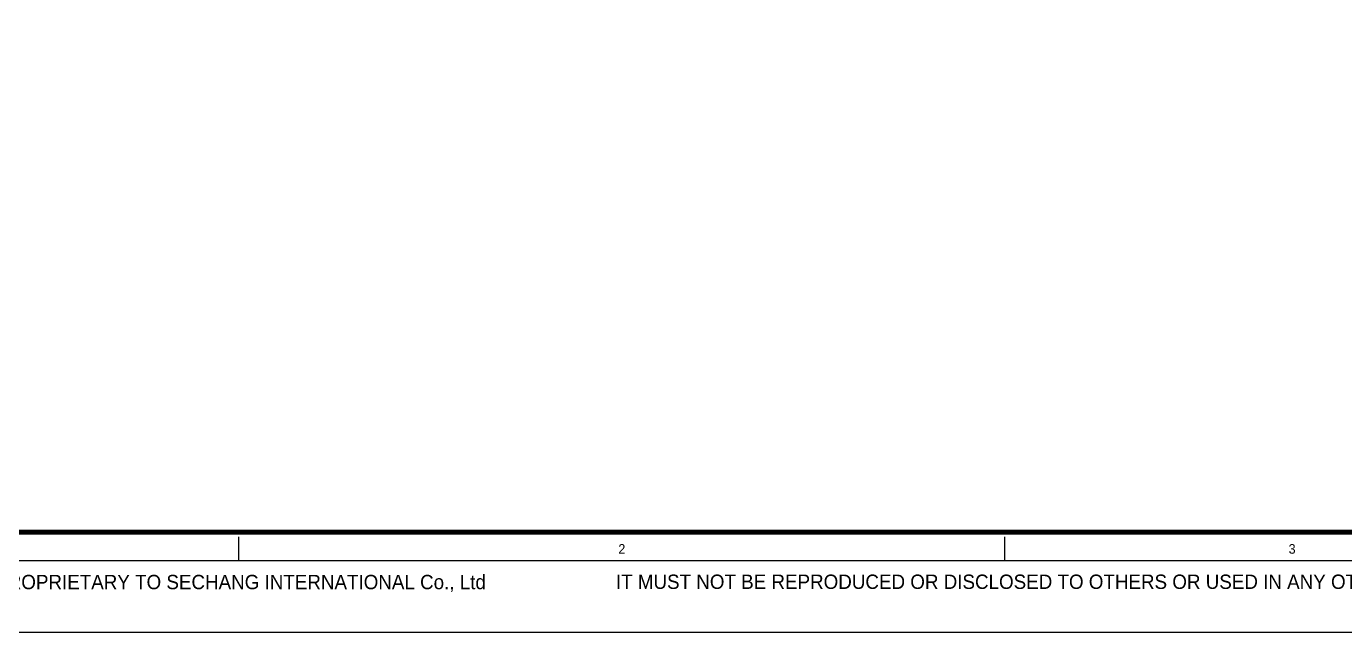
# Model space of a CAD drawing. Header units: inches. Extents: x 0 to 77285, y -118 to 40065.
# Drawn here: x 69341 to 70030, y 27602 to 27919 of the extents above; entities that cross this region are included whole.
import ezdxf
from ezdxf.enums import TextEntityAlignment as Align

# ---------------------------------------------------------------- set-up
doc = ezdxf.new("R2010")
doc.units = ezdxf.units.IN
doc.header["$LTSCALE"] = 5
doc.header["$MEASUREMENT"] = 0
doc.styles.add('SCI', font='')
doc.styles.get('SCI').set_extended_font_data('Gulim')

# ---------------------------------------------------------------- blocks, each defined once
blk = doc.blocks.new('A$Cbc27a0ff')
at = {"color": 2}
for p, q in [((92.5, -289.5), (92.5, -287)), ((172.5, -289.5), (172.5, -287))]:
    blk.add_line(p, q, dxfattribs=at)
blk.add_lwpolyline([(12.5, -289.5), (12.5, -7.5), (412.5, -7.5), (412.5, -289.5)], close=True, dxfattribs=at)
at = {"color": 40, "const_width": 0.5}
blk.add_lwpolyline([(15.5, -286.5), (15.5, -10.5), (409.5, -10.5), (409.5, -286.5)], close=True, dxfattribs=at)
at = {"layer": 'Defpoints', "color": 1}
blk.add_lwpolyline([(0, -297), (0, 0), (420, 0), (420, -297)], close=True, dxfattribs=at)
at = {"color": 2, "style": 'SCI'}
for s, p in [('2', (132.5, -288.25)), ('3', (202.5, -288.25))]:
    blk.add_text(s, height=1, dxfattribs=at).set_placement(p, align=Align.MIDDLE_CENTER)
at = {"color": 3, "linetype": 'Continuous', "style": 'SCI'}
for s, p in [('THIS DRAWING CONTAINS CONFIDENTIAL INFORMATION PROPRIETARY TO SECHANG INTERNATIONAL Co., Ltd  ', (12.11, -292.46)), ('IT MUST NOT BE REPRODUCED OR DISCLOSED TO OTHERS OR USED IN ANY OTHER WAY IN WHOLE OR PART EXCEPT AN AUTHORIZED IN WRITING BY SECHANG INTERNATIONAL Co., Ltd.', (131.88, -292.43))]:
    blk.add_text(s, height=1.5, dxfattribs=at).set_placement(p)

msp = doc.modelspace()

# ---------------------------------------------------------------- block references
at = {"xscale": 5, "yscale": 5, "zscale": 5}
msp.add_blockref('A$Cbc27a0ff', (68989.72535195, 29086.73466081), dxfattribs=at)

doc.saveas('drawing.dxf')
